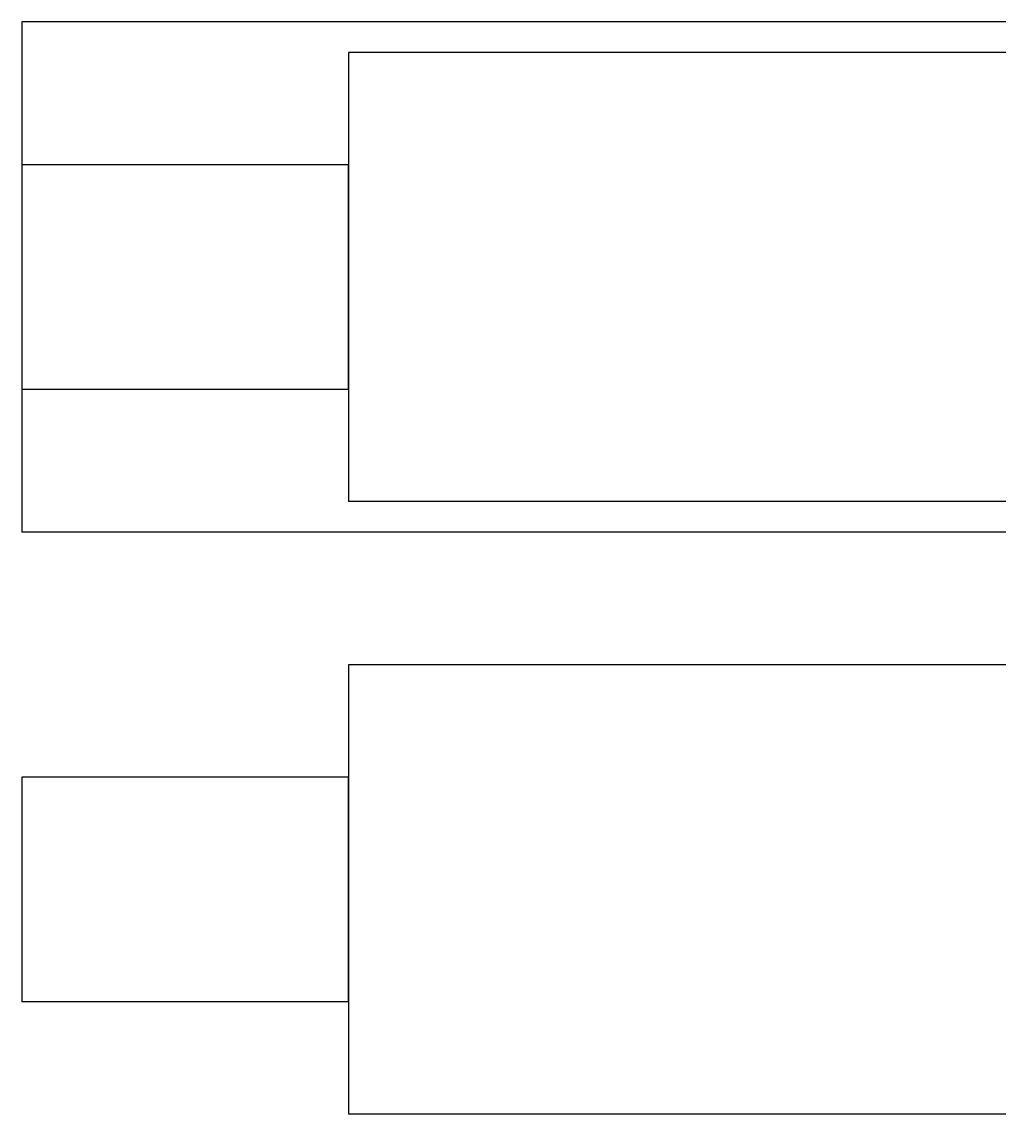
# Model space of a CAD drawing. Header units: millimetres. Extents: x 5 to 430, y 5 to 292.
# Drawn here: x 98.86 to 108.43, y 121.88 to 132.58 of the extents above; entities that cross this region are included whole.
import ezdxf

# ---------------------------------------------------------------- set-up
doc = ezdxf.new("R2010")
doc.units = ezdxf.units.MM
doc.linetypes.add('HIDDEN', pattern=[3.6, 2.4, -1.2])
doc.layers.add('HIDDEN', color=8, linetype='HIDDEN')
doc.layers.add('VISIBLE', color=7, linetype='CONTINUOUS')

msp = doc.modelspace()

# ---------------------------------------------------------------- linework, layer by layer
at = {"layer": 'HIDDEN'}
for p, q in [((102.056583, 131.175823), (102.056583, 128.975823)), ((102.056583, 128.975823), (102.056583, 131.175823)), ((102.056583, 131.175823), (102.056583, 128.975823)), ((102.056583, 128.975823), (102.056583, 131.175823)), ((102.056583, 131.175823), (102.056583, 128.975823)), ((102.056583, 128.975823), (102.056583, 131.175823)), ((102.056583, 131.175823), (102.056583, 128.975823)), ((102.056583, 128.975823), (102.056583, 131.175823)), ((102.056583, 131.175823), (102.056583, 128.975823)), ((102.056583, 128.975823), (102.056583, 131.175823)), ((102.056583, 131.175823), (102.056583, 128.975823)), ((102.056583, 128.975823), (102.056583, 131.175823)), ((102.056583, 131.175823), (102.056583, 128.975823)), ((102.056583, 128.975823), (102.056583, 131.175823)), ((102.056583, 131.175823), (102.056583, 128.975823)), ((102.056583, 128.975823), (102.056583, 131.175823)), ((102.056583, 131.175823), (102.056583, 128.975823)), ((102.056583, 128.975823), (102.056583, 131.175823)), ((102.056583, 131.175823), (102.056583, 128.975823)), ((102.056583, 128.975823), (102.056583, 131.175823)), ((102.056583, 131.175823), (102.056583, 128.975823)), ((102.056583, 128.975823), (102.056583, 131.175823)), ((102.056583, 131.175823), (102.056583, 128.975823)), ((102.056583, 128.975823), (102.056583, 131.175823)), ((102.056583, 131.175823), (102.056583, 128.975823)), ((102.056583, 128.975823), (102.056583, 131.175823)), ((102.056583, 131.175823), (102.056583, 128.975823)), ((102.056583, 128.975823), (102.056583, 131.175823)), ((102.056583, 131.175823), (102.056583, 128.975823)), ((102.056583, 128.975823), (102.056583, 131.175823)), ((102.056583, 131.175823), (102.056583, 128.975823)), ((102.056583, 128.975823), (102.056583, 131.175823)), ((102.056583, 131.175823), (102.056583, 128.975823)), ((102.056583, 128.975823), (102.056583, 131.175823)), ((102.056583, 131.175823), (102.056583, 128.975823)), ((102.056583, 128.975823), (102.056583, 131.175823)), ((102.056583, 131.175823), (102.056583, 128.975823)), ((102.056583, 128.975823), (102.056583, 131.175823)), ((102.056583, 131.175823), (102.056583, 128.975823)), ((102.056583, 128.975823), (102.056583, 131.175823)), ((102.056583, 131.175823), (102.056583, 128.975823)), ((102.056583, 128.975823), (102.056583, 131.175823)), ((102.056583, 131.175823), (102.056583, 128.975823)), ((102.056583, 128.975823), (102.056583, 131.175823)), ((102.056583, 131.175823), (102.056583, 128.975823)), ((102.056583, 128.975823), (102.056583, 131.175823)), ((102.056583, 131.175823), (102.056583, 128.975823)), ((102.056583, 128.975823), (102.056583, 131.175823)), ((102.056583, 131.175823), (102.056583, 128.975823)), ((102.056583, 128.975823), (102.056583, 131.175823)), ((102.056583, 131.175823), (102.056583, 128.975823)), ((102.056583, 128.975823), (102.056583, 131.175823)), ((102.056583, 131.175823), (102.056583, 128.975823)), ((102.056583, 128.975823), (102.056583, 131.175823)), ((102.056583, 131.175823), (102.056583, 128.975823)), ((102.056583, 128.975823), (102.056583, 131.175823)), ((102.056583, 131.175823), (102.056583, 128.975823)), ((102.056583, 128.975823), (102.056583, 131.175823)), ((102.056583, 131.175823), (102.056583, 128.975823)), ((102.056583, 128.975823), (102.056583, 131.175823)), ((102.056583, 131.175823), (102.056583, 128.975823)), ((102.056583, 128.975823), (102.056583, 131.175823)), ((102.056583, 131.175823), (102.056583, 128.975823)), ((102.056583, 128.975823), (102.056583, 131.175823)), ((102.056583, 131.175823), (102.056583, 128.975823)), ((102.056583, 128.975823), (102.056583, 131.175823)), ((102.056583, 131.175823), (102.056583, 128.975823)), ((102.056583, 128.975823), (102.056583, 131.175823)), ((102.056583, 131.175823), (102.056583, 128.975823)), ((102.056583, 128.975823), (102.056583, 131.175823)), ((102.056583, 131.175823), (102.056583, 128.975823)), ((102.056583, 128.975823), (102.056583, 131.175823)), ((102.056583, 131.175823), (102.056583, 128.975823)), ((102.056583, 128.975823), (102.056583, 131.175823)), ((102.056583, 131.175823), (102.056583, 128.975823)), ((102.056583, 128.975823), (102.056583, 131.175823)), ((102.056583, 131.175823), (102.056583, 128.975823)), ((102.056583, 128.975823), (102.056583, 131.175823)), ((102.056583, 131.175823), (102.056583, 128.975823)), ((102.056583, 128.975823), (102.056583, 131.175823)), ((102.056583, 131.175823), (102.056583, 128.975823)), ((102.056583, 128.975823), (102.056583, 131.175823)), ((102.056583, 131.175823), (102.056583, 128.975823)), ((102.056583, 128.975823), (102.056583, 131.175823)), ((102.056583, 131.175823), (102.056583, 128.975823)), ((102.056583, 128.975823), (102.056583, 131.175823)), ((102.056583, 131.175823), (102.056583, 128.975823)), ((102.056583, 128.975823), (102.056583, 131.175823)), ((102.056583, 131.175823), (102.056583, 128.975823)), ((102.056583, 128.975823), (102.056583, 131.175823)), ((102.056583, 131.175823), (102.056583, 128.975823)), ((102.056583, 128.975823), (102.056583, 131.175823)), ((102.056583, 131.175823), (102.056583, 128.975823)), ((102.056583, 128.975823), (102.056583, 131.175823)), ((102.056583, 131.175823), (102.056583, 128.975823)), ((102.056583, 128.975823), (102.056583, 131.175823)), ((102.056583, 131.175823), (102.056583, 128.975823)), ((102.056583, 128.975823), (102.056583, 131.175823)), ((102.056583, 131.175823), (102.056583, 128.975823)), ((102.056583, 128.975823), (102.056583, 131.175823)), ((102.056583, 131.175823), (102.056583, 128.975823)), ((102.056583, 128.975823), (102.056583, 131.175823)), ((102.056583, 131.175823), (102.056583, 128.975823)), ((102.056583, 128.975823), (102.056583, 131.175823)), ((102.056583, 131.175823), (102.056583, 128.975823)), ((102.056583, 128.975823), (102.056583, 131.175823)), ((102.056583, 131.175823), (102.056583, 128.975823)), ((102.056583, 128.975823), (102.056583, 131.175823)), ((102.056583, 131.175823), (102.056583, 128.975823)), ((102.056583, 128.975823), (102.056583, 131.175823)), ((102.056583, 131.175823), (102.056583, 128.975823)), ((102.056583, 128.975823), (102.056583, 131.175823)), ((102.056583, 131.175823), (102.056583, 128.975823)), ((102.056583, 128.975823), (102.056583, 131.175823)), ((102.056583, 131.175823), (102.056583, 128.975823)), ((102.056583, 128.975823), (102.056583, 131.175823)), ((102.056583, 131.175823), (102.056583, 128.975823)), ((102.056583, 128.975823), (102.056583, 131.175823)), ((102.056583, 131.175823), (102.056583, 128.975823)), ((102.056583, 128.975823), (102.056583, 131.175823)), ((102.056583, 131.175823), (102.056583, 128.975823)), ((102.056583, 128.975823), (102.056583, 131.175823)), ((102.056583, 131.175823), (102.056583, 128.975823)), ((102.056583, 128.975823), (102.056583, 131.175823)), ((102.056583, 131.175823), (102.056583, 128.975823)), ((102.056583, 128.975823), (102.056583, 131.175823)), ((102.056583, 131.175823), (102.056583, 128.975823)), ((102.056583, 128.975823), (102.056583, 131.175823)), ((102.056583, 131.175823), (102.056583, 128.975823)), ((102.056583, 128.975823), (102.056583, 131.175823)), ((102.056583, 131.175823), (102.056583, 128.975823)), ((102.056583, 128.975823), (102.056583, 131.175823)), ((102.056583, 131.175823), (102.056583, 128.975823)), ((102.056583, 128.975823), (102.056583, 131.175823)), ((102.056583, 131.175823), (102.056583, 128.975823)), ((102.056583, 128.975823), (102.056583, 131.175823)), ((102.056583, 131.175823), (102.056583, 128.975823)), ((102.056583, 128.975823), (102.056583, 131.175823)), ((102.056583, 131.175823), (102.056583, 128.975823)), ((102.056583, 128.975823), (102.056583, 131.175823)), ((102.056583, 131.175823), (102.056583, 128.975823)), ((102.056583, 128.975823), (102.056583, 131.175823)), ((102.056583, 131.175823), (102.056583, 128.975823)), ((102.056583, 128.975823), (102.056583, 131.175823)), ((102.056583, 131.175823), (102.056583, 128.975823)), ((102.056583, 128.975823), (102.056583, 131.175823)), ((102.056583, 131.175823), (102.056583, 128.975823)), ((102.056583, 128.975823), (102.056583, 131.175823)), ((102.056583, 131.175823), (102.056583, 128.975823)), ((102.056583, 128.975823), (102.056583, 131.175823)), ((102.056583, 131.175823), (102.056583, 128.975823)), ((102.056583, 128.975823), (102.056583, 131.175823)), ((102.056583, 131.175823), (102.056583, 128.975823)), ((102.056583, 128.975823), (102.056583, 131.175823)), ((102.056583, 131.175823), (102.056583, 128.975823)), ((102.056583, 128.975823), (102.056583, 131.175823)), ((102.056583, 131.175823), (102.056583, 128.975823)), ((102.056583, 128.975823), (102.056583, 131.175823)), ((102.056583, 131.175823), (102.056583, 128.975823)), ((102.056583, 128.975823), (102.056583, 131.175823)), ((102.056583, 131.175823), (102.056583, 128.975823)), ((102.056583, 128.975823), (102.056583, 131.175823)), ((102.056583, 131.175823), (102.056583, 128.975823)), ((102.056583, 128.975823), (102.056583, 131.175823)), ((102.056583, 131.175823), (102.056583, 128.975823)), ((102.056583, 128.975823), (102.056583, 131.175823)), ((102.056583, 131.175823), (102.056583, 128.975823)), ((102.056583, 128.975823), (102.056583, 131.175823)), ((102.056583, 131.175823), (102.056583, 128.975823)), ((102.056583, 128.975823), (102.056583, 131.175823)), ((102.056583, 131.175823), (102.056583, 128.975823)), ((102.056583, 128.975823), (102.056583, 131.175823)), ((102.056583, 131.175823), (102.056583, 128.975823)), ((102.056583, 128.975823), (102.056583, 131.175823)), ((102.056583, 131.175823), (102.056583, 128.975823)), ((102.056583, 128.975823), (102.056583, 131.175823)), ((102.056583, 131.175823), (102.056583, 128.975823)), ((102.056583, 128.975823), (102.056583, 131.175823)), ((102.056583, 131.175823), (102.056583, 128.975823)), ((102.056583, 128.975823), (102.056583, 131.175823)), ((102.056583, 131.175823), (102.056583, 128.975823)), ((102.056583, 128.975823), (102.056583, 131.175823)), ((102.056583, 131.175823), (102.056583, 128.975823)), ((102.056583, 128.975823), (102.056583, 131.175823)), ((102.056583, 131.175823), (102.056583, 128.975823)), ((102.056583, 128.975823), (102.056583, 131.175823)), ((102.056583, 131.175823), (102.056583, 128.975823)), ((102.056583, 128.975823), (102.056583, 131.175823)), ((102.056583, 131.175823), (102.056583, 128.975823)), ((102.056583, 128.975823), (102.056583, 131.175823)), ((102.056583, 131.175823), (102.056583, 128.975823)), ((102.056583, 128.975823), (102.056583, 131.175823)), ((102.056583, 131.175823), (102.056583, 128.975823)), ((102.056583, 128.975823), (102.056583, 131.175823)), ((102.056583, 131.175823), (102.056583, 128.975823)), ((102.056583, 128.975823), (102.056583, 131.175823)), ((102.056583, 131.175823), (102.056583, 128.975823)), ((102.056583, 128.975823), (102.056583, 131.175823)), ((102.056583, 131.175823), (102.056583, 128.975823)), ((102.056583, 128.975823), (102.056583, 131.175823)), ((102.056583, 131.175823), (102.056583, 128.975823)), ((102.056583, 128.975823), (102.056583, 131.175823)), ((102.056583, 131.175823), (102.056583, 128.975823)), ((102.056583, 128.975823), (102.056583, 131.175823)), ((102.056583, 131.175823), (102.056583, 128.975823)), ((102.056583, 128.975823), (102.056583, 131.175823)), ((102.056583, 131.175823), (102.056583, 128.975823)), ((102.056583, 128.975823), (102.056583, 131.175823)), ((102.056583, 131.175823), (102.056583, 128.975823)), ((102.056583, 128.975823), (102.056583, 131.175823)), ((102.056583, 131.175823), (102.056583, 128.975823)), ((102.056583, 128.975823), (102.056583, 131.175823)), ((102.056583, 131.175823), (102.056583, 128.975823)), ((102.056583, 128.975823), (102.056583, 131.175823)), ((102.056583, 131.175823), (102.056583, 128.975823)), ((102.056583, 128.975823), (102.056583, 131.175823)), ((102.056583, 131.175823), (102.056583, 128.975823)), ((102.056583, 128.975823), (102.056583, 131.175823)), ((102.056583, 131.175823), (102.056583, 128.975823)), ((102.056583, 128.975823), (102.056583, 131.175823)), ((102.056583, 131.175823), (102.056583, 128.975823)), ((102.056583, 128.975823), (102.056583, 131.175823)), ((102.056583, 131.175823), (102.056583, 128.975823)), ((102.056583, 128.975823), (102.056583, 131.175823)), ((102.056583, 131.175823), (102.056583, 128.975823)), ((102.056583, 128.975823), (102.056583, 131.175823)), ((102.056583, 131.175823), (102.056583, 128.975823)), ((102.056583, 128.975823), (102.056583, 131.175823)), ((102.056583, 131.175823), (102.056583, 128.975823)), ((102.056583, 128.975823), (102.056583, 131.175823)), ((102.056583, 131.175823), (102.056583, 128.975823)), ((102.056583, 128.975823), (102.056583, 131.175823)), ((102.056583, 131.175823), (102.056583, 128.975823)), ((102.056583, 128.975823), (102.056583, 131.175823)), ((102.056583, 131.175823), (102.056583, 128.975823)), ((102.056583, 128.975823), (102.056583, 131.175823)), ((102.056583, 131.175823), (102.056583, 128.975823)), ((102.056583, 128.975823), (102.056583, 131.175823)), ((102.056583, 131.175823), (102.056583, 128.975823)), ((102.056583, 128.975823), (102.056583, 131.175823)), ((102.056583, 131.175823), (102.056583, 128.975823)), ((102.056583, 128.975823), (102.056583, 131.175823)), ((102.056583, 131.175823), (102.056583, 128.975823)), ((102.056583, 128.975823), (102.056583, 131.175823)), ((102.056583, 131.175823), (102.056583, 128.975823)), ((102.056583, 128.975823), (102.056583, 131.175823)), ((102.056583, 131.175823), (102.056583, 128.975823)), ((102.056583, 128.975823), (102.056583, 131.175823)), ((102.056583, 131.175823), (102.056583, 128.975823)), ((102.056583, 128.975823), (102.056583, 131.175823)), ((102.056583, 131.175823), (102.056583, 128.975823)), ((102.056583, 128.975823), (102.056583, 131.175823)), ((102.056583, 131.175823), (102.056583, 128.975823)), ((102.056583, 128.975823), (102.056583, 131.175823)), ((102.056583, 131.175823), (102.056583, 128.975823)), ((102.056583, 128.975823), (102.056583, 131.175823)), ((102.056583, 131.175823), (102.056583, 128.975823)), ((102.056583, 128.975823), (102.056583, 131.175823)), ((102.056583, 131.175823), (102.056583, 128.975823)), ((102.056583, 128.975823), (102.056583, 131.175823)), ((102.056583, 131.175823), (102.056583, 128.975823)), ((102.056583, 128.975823), (102.056583, 131.175823)), ((102.056583, 131.175823), (102.056583, 128.975823)), ((102.056583, 128.975823), (102.056583, 131.175823)), ((102.056583, 131.175823), (102.056583, 128.975823)), ((102.056583, 128.975823), (102.056583, 131.175823)), ((102.056583, 131.175823), (102.056583, 128.975823)), ((102.056583, 128.975823), (102.056583, 131.175823)), ((102.056583, 131.175823), (102.056583, 128.975823)), ((102.056583, 128.975823), (102.056583, 131.175823)), ((102.056583, 131.175823), (102.056583, 128.975823)), ((102.056583, 128.975823), (102.056583, 131.175823)), ((102.056583, 131.175823), (102.056583, 128.975823)), ((102.056583, 128.975823), (102.056583, 131.175823)), ((102.056583, 131.175823), (102.056583, 128.975823)), ((102.056583, 128.975823), (102.056583, 131.175823)), ((102.056583, 131.175823), (102.056583, 128.975823)), ((102.056583, 128.975823), (102.056583, 131.175823)), ((102.056583, 131.175823), (102.056583, 128.975823)), ((102.056583, 128.975823), (102.056583, 131.175823)), ((102.056583, 131.175823), (102.056583, 128.975823)), ((102.056583, 128.975823), (102.056583, 131.175823)), ((102.056583, 131.175823), (102.056583, 128.975823)), ((102.056583, 128.975823), (102.056583, 131.175823)), ((102.056583, 131.175823), (102.056583, 128.975823)), ((102.056583, 128.975823), (102.056583, 131.175823)), ((102.056583, 131.175823), (102.056583, 128.975823)), ((102.056583, 128.975823), (102.056583, 131.175823)), ((102.056583, 131.175823), (102.056583, 128.975823)), ((102.056583, 128.975823), (102.056583, 131.175823)), ((102.056583, 131.175823), (102.056583, 128.975823)), ((102.056583, 128.975823), (102.056583, 131.175823)), ((102.056583, 131.175823), (102.056583, 128.975823)), ((102.056583, 128.975823), (102.056583, 131.175823)), ((102.056583, 131.175823), (102.056583, 128.975823)), ((102.056583, 128.975823), (102.056583, 131.175823)), ((102.056583, 131.175823), (102.056583, 128.975823)), ((102.056583, 128.975823), (102.056583, 131.175823)), ((102.056583, 131.175823), (102.056583, 128.975823)), ((102.056583, 128.975823), (102.056583, 131.175823)), ((102.056583, 131.175823), (102.056583, 128.975823)), ((102.056583, 128.975823), (102.056583, 131.175823)), ((102.056583, 131.175823), (102.056583, 128.975823)), ((102.056583, 128.975823), (102.056583, 131.175823)), ((102.056583, 131.175823), (102.056583, 128.975823)), ((102.056583, 128.975823), (102.056583, 131.175823)), ((102.056583, 131.175823), (102.056583, 128.975823)), ((102.056583, 128.975823), (102.056583, 131.175823)), ((102.056583, 131.175823), (102.056583, 128.975823)), ((102.056583, 128.975823), (102.056583, 131.175823)), ((102.056583, 131.175823), (102.056583, 128.975823)), ((102.056583, 128.975823), (102.056583, 131.175823)), ((102.056583, 131.175823), (102.056583, 128.975823)), ((102.056583, 128.975823), (102.056583, 131.175823)), ((102.056583, 131.175823), (102.056583, 128.975823)), ((102.056583, 128.975823), (102.056583, 131.175823)), ((102.056583, 131.175823), (102.056583, 128.975823)), ((102.056583, 128.975823), (102.056583, 131.175823)), ((102.056583, 131.175823), (102.056583, 128.975823)), ((102.056583, 128.975823), (102.056583, 131.175823)), ((102.056583, 131.175823), (102.056583, 128.975823)), ((102.056583, 128.975823), (102.056583, 131.175823)), ((102.056583, 131.175823), (102.056583, 128.975823)), ((102.056583, 128.975823), (102.056583, 131.175823)), ((102.056583, 131.175823), (102.056583, 128.975823)), ((102.056583, 128.975823), (102.056583, 131.175823)), ((102.056583, 131.175823), (102.056583, 128.975823)), ((102.056583, 128.975823), (102.056583, 131.175823)), ((102.056583, 131.175823), (102.056583, 128.975823)), ((102.056583, 128.975823), (102.056583, 131.175823)), ((102.056583, 131.175823), (102.056583, 128.975823)), ((102.056583, 128.975823), (102.056583, 131.175823)), ((102.056583, 131.175823), (102.056583, 128.975823)), ((102.056583, 128.975823), (102.056583, 131.175823)), ((102.056583, 131.175823), (102.056583, 128.975823)), ((102.056583, 128.975823), (102.056583, 131.175823)), ((102.056583, 131.175823), (102.056583, 128.975823)), ((102.056583, 128.975823), (102.056583, 131.175823)), ((102.056583, 131.175823), (102.056583, 128.975823)), ((102.056583, 128.975823), (102.056583, 131.175823)), ((102.056583, 131.175823), (102.056583, 128.975823)), ((102.056583, 128.975823), (102.056583, 131.175823)), ((102.056583, 131.175823), (102.056583, 128.975823)), ((102.056583, 128.975823), (102.056583, 131.175823)), ((102.056583, 131.175823), (102.056583, 128.975823)), ((102.056583, 128.975823), (102.056583, 131.175823)), ((102.056583, 131.175823), (102.056583, 128.975823)), ((102.056583, 128.975823), (102.056583, 131.175823)), ((102.056583, 131.175823), (102.056583, 128.975823)), ((102.056583, 128.975823), (102.056583, 131.175823)), ((102.056583, 131.175823), (102.056583, 128.975823)), ((102.056583, 128.975823), (102.056583, 131.175823)), ((102.056583, 131.175823), (102.056583, 128.975823)), ((102.056583, 128.975823), (102.056583, 131.175823)), ((102.056583, 131.175823), (102.056583, 128.975823)), ((102.056583, 128.975823), (102.056583, 131.175823)), ((102.056583, 131.175823), (102.056583, 128.975823)), ((102.056583, 128.975823), (102.056583, 131.175823)), ((102.056583, 131.175823), (102.056583, 128.975823)), ((102.056583, 128.975823), (102.056583, 131.175823)), ((102.056583, 131.175823), (102.056583, 128.975823)), ((102.056583, 128.975823), (102.056583, 131.175823)), ((102.056583, 131.175823), (102.056583, 128.975823)), ((102.056583, 128.975823), (102.056583, 131.175823)), ((102.056583, 131.175823), (102.056583, 128.975823)), ((102.056583, 128.975823), (102.056583, 131.175823)), ((102.056583, 131.175823), (102.056583, 128.975823)), ((102.056583, 128.975823), (102.056583, 131.175823)), ((102.056583, 131.175823), (102.056583, 128.975823)), ((102.056583, 128.975823), (102.056583, 131.175823)), ((102.056583, 131.175823), (102.056583, 128.975823)), ((102.056583, 128.975823), (102.056583, 131.175823)), ((102.056583, 131.175823), (102.056583, 128.975823)), ((102.056583, 128.975823), (102.056583, 131.175823)), ((102.056583, 131.175823), (102.056583, 128.975823)), ((102.056583, 128.975823), (102.056583, 131.175823)), ((102.056583, 131.175823), (102.056583, 128.975823)), ((102.056583, 128.975823), (102.056583, 131.175823)), ((102.056583, 131.175823), (102.056583, 128.975823)), ((102.056583, 128.975823), (102.056583, 131.175823)), ((102.056583, 131.175823), (102.056583, 128.975823)), ((102.056583, 128.975823), (102.056583, 131.175823)), ((102.056583, 131.175823), (102.056583, 128.975823)), ((102.056583, 128.975823), (102.056583, 131.175823)), ((102.056583, 125.175823), (102.056583, 122.975823)), ((102.056583, 122.975823), (102.056583, 125.175823)), ((102.056583, 125.175823), (102.056583, 122.975823)), ((102.056583, 122.975823), (102.056583, 125.175823)), ((102.056583, 125.175823), (102.056583, 122.975823)), ((102.056583, 122.975823), (102.056583, 125.175823)), ((102.056583, 125.175823), (102.056583, 122.975823)), ((102.056583, 122.975823), (102.056583, 125.175823)), ((102.056583, 125.175823), (102.056583, 122.975823)), ((102.056583, 122.975823), (102.056583, 125.175823)), ((102.056583, 125.175823), (102.056583, 122.975823)), ((102.056583, 122.975823), (102.056583, 125.175823)), ((102.056583, 125.175823), (102.056583, 122.975823)), ((102.056583, 122.975823), (102.056583, 125.175823)), ((102.056583, 125.175823), (102.056583, 122.975823)), ((102.056583, 122.975823), (102.056583, 125.175823))]:
    msp.add_line(p, q, dxfattribs=at)
at = {"layer": 'VISIBLE'}
for p, q in [((118.856583, 132.575823), (98.856583, 132.575823)), ((98.856583, 132.575823), (98.856583, 127.575823)), ((118.856583, 132.575823), (98.856583, 132.575823)), ((98.856583, 132.575823), (98.856583, 127.575823)), ((118.856583, 132.575823), (98.856583, 132.575823)), ((98.856583, 132.575823), (98.856583, 127.575823)), ((118.856583, 132.575823), (98.856583, 132.575823)), ((98.856583, 132.575823), (98.856583, 127.575823)), ((102.056583, 132.275823), (102.056583, 127.875823)), ((112.056583, 132.275823), (102.056583, 132.275823)), ((102.056583, 131.175823), (98.856583, 131.175823)), ((98.856583, 131.175823), (98.856583, 128.975823)), ((102.056583, 131.175823), (98.856583, 131.175823)), ((102.056583, 131.175823), (98.856583, 131.175823)), ((102.056583, 131.175823), (98.856583, 131.175823)), ((102.056583, 131.175823), (98.856583, 131.175823)), ((102.056583, 131.175823), (98.856583, 131.175823)), ((102.056583, 131.175823), (98.856583, 131.175823)), ((102.056583, 131.175823), (98.856583, 131.175823)), ((102.056583, 131.175823), (98.856583, 131.175823)), ((102.056583, 131.175823), (98.856583, 131.175823)), ((102.056583, 131.175823), (98.856583, 131.175823)), ((102.056583, 131.175823), (98.856583, 131.175823)), ((102.056583, 131.175823), (98.856583, 131.175823)), ((102.056583, 131.175823), (98.856583, 131.175823)), ((102.056583, 131.175823), (98.856583, 131.175823)), ((102.056583, 131.175823), (98.856583, 131.175823)), ((102.056583, 131.175823), (98.856583, 131.175823)), ((102.056583, 131.175823), (98.856583, 131.175823)), ((102.056583, 131.175823), (98.856583, 131.175823)), ((102.056583, 131.175823), (98.856583, 131.175823)), ((102.056583, 131.175823), (98.856583, 131.175823)), ((102.056583, 131.175823), (98.856583, 131.175823)), ((102.056583, 131.175823), (98.856583, 131.175823)), ((102.056583, 131.175823), (98.856583, 131.175823)), ((102.056583, 131.175823), (98.856583, 131.175823)), ((102.056583, 131.175823), (98.856583, 131.175823)), ((102.056583, 131.175823), (98.856583, 131.175823)), ((102.056583, 131.175823), (98.856583, 131.175823)), ((102.056583, 131.175823), (98.856583, 131.175823)), ((102.056583, 131.175823), (98.856583, 131.175823)), ((102.056583, 131.175823), (98.856583, 131.175823)), ((102.056583, 131.175823), (98.856583, 131.175823)), ((102.056583, 131.175823), (98.856583, 131.175823)), ((102.056583, 131.175823), (98.856583, 131.175823)), ((102.056583, 131.175823), (98.856583, 131.175823)), ((102.056583, 131.175823), (98.856583, 131.175823)), ((102.056583, 131.175823), (98.856583, 131.175823)), ((102.056583, 131.175823), (98.856583, 131.175823)), ((102.056583, 131.175823), (98.856583, 131.175823)), ((102.056583, 131.175823), (98.856583, 131.175823)), ((102.056583, 131.175823), (98.856583, 131.175823)), ((102.056583, 131.175823), (98.856583, 131.175823)), ((102.056583, 131.175823), (98.856583, 131.175823)), ((102.056583, 131.175823), (98.856583, 131.175823)), ((102.056583, 131.175823), (98.856583, 131.175823)), ((102.056583, 131.175823), (98.856583, 131.175823)), ((102.056583, 131.175823), (98.856583, 131.175823)), ((102.056583, 131.175823), (98.856583, 131.175823)), ((102.056583, 131.175823), (98.856583, 131.175823)), ((102.056583, 131.175823), (98.856583, 131.175823)), ((102.056583, 131.175823), (98.856583, 131.175823)), ((102.056583, 131.175823), (98.856583, 131.175823)), ((102.056583, 131.175823), (98.856583, 131.175823)), ((102.056583, 131.175823), (98.856583, 131.175823)), ((102.056583, 131.175823), (98.856583, 131.175823)), ((102.056583, 131.175823), (98.856583, 131.175823)), ((102.056583, 131.175823), (98.856583, 131.175823)), ((102.056583, 131.175823), (98.856583, 131.175823)), ((102.056583, 131.175823), (98.856583, 131.175823)), ((102.056583, 131.175823), (98.856583, 131.175823)), ((102.056583, 131.175823), (98.856583, 131.175823)), ((102.056583, 131.175823), (98.856583, 131.175823)), ((102.056583, 131.175823), (98.856583, 131.175823)), ((102.056583, 131.175823), (98.856583, 131.175823)), ((102.056583, 131.175823), (98.856583, 131.175823)), ((102.056583, 131.175823), (98.856583, 131.175823)), ((102.056583, 131.175823), (98.856583, 131.175823)), ((102.056583, 131.175823), (98.856583, 131.175823)), ((102.056583, 131.175823), (98.856583, 131.175823)), ((102.056583, 131.175823), (98.856583, 131.175823)), ((102.056583, 131.175823), (98.856583, 131.175823)), ((102.056583, 131.175823), (98.856583, 131.175823)), ((102.056583, 131.175823), (98.856583, 131.175823)), ((102.056583, 131.175823), (98.856583, 131.175823)), ((102.056583, 131.175823), (98.856583, 131.175823)), ((102.056583, 131.175823), (98.856583, 131.175823)), ((102.056583, 131.175823), (98.856583, 131.175823)), ((102.056583, 131.175823), (98.856583, 131.175823)), ((102.056583, 131.175823), (98.856583, 131.175823)), ((102.056583, 131.175823), (98.856583, 131.175823)), ((102.056583, 131.175823), (98.856583, 131.175823)), ((102.056583, 131.175823), (98.856583, 131.175823)), ((102.056583, 131.175823), (98.856583, 131.175823)), ((102.056583, 131.175823), (98.856583, 131.175823)), ((102.056583, 131.175823), (98.856583, 131.175823)), ((102.056583, 131.175823), (98.856583, 131.175823)), ((102.056583, 131.175823), (98.856583, 131.175823)), ((102.056583, 131.175823), (98.856583, 131.175823)), ((102.056583, 131.175823), (98.856583, 131.175823)), ((102.056583, 131.175823), (98.856583, 131.175823)), ((102.056583, 131.175823), (98.856583, 131.175823)), ((102.056583, 131.175823), (98.856583, 131.175823)), ((102.056583, 131.175823), (98.856583, 131.175823)), ((102.056583, 131.175823), (98.856583, 131.175823)), ((102.056583, 131.175823), (98.856583, 131.175823)), ((102.056583, 131.175823), (98.856583, 131.175823)), ((102.056583, 131.175823), (98.856583, 131.175823)), ((102.056583, 131.175823), (98.856583, 131.175823)), ((102.056583, 131.175823), (98.856583, 131.175823)), ((102.056583, 131.175823), (98.856583, 131.175823)), ((102.056583, 131.175823), (98.856583, 131.175823)), ((102.056583, 131.175823), (98.856583, 131.175823)), ((102.056583, 131.175823), (98.856583, 131.175823)), ((102.056583, 131.175823), (98.856583, 131.175823)), ((102.056583, 131.175823), (98.856583, 131.175823)), ((102.056583, 131.175823), (98.856583, 131.175823)), ((102.056583, 131.175823), (98.856583, 131.175823)), ((102.056583, 131.175823), (98.856583, 131.175823)), ((102.056583, 131.175823), (98.856583, 131.175823)), ((102.056583, 131.175823), (98.856583, 131.175823)), ((102.056583, 131.175823), (98.856583, 131.175823)), ((102.056583, 131.175823), (98.856583, 131.175823)), ((102.056583, 131.175823), (98.856583, 131.175823)), ((102.056583, 131.175823), (98.856583, 131.175823)), ((102.056583, 131.175823), (98.856583, 131.175823)), ((102.056583, 131.175823), (98.856583, 131.175823)), ((102.056583, 131.175823), (98.856583, 131.175823)), ((102.056583, 131.175823), (98.856583, 131.175823)), ((102.056583, 131.175823), (98.856583, 131.175823)), ((102.056583, 131.175823), (98.856583, 131.175823)), ((102.056583, 131.175823), (98.856583, 131.175823)), ((102.056583, 131.175823), (98.856583, 131.175823)), ((102.056583, 131.175823), (98.856583, 131.175823)), ((102.056583, 131.175823), (98.856583, 131.175823)), ((102.056583, 131.175823), (98.856583, 131.175823)), ((102.056583, 131.175823), (98.856583, 131.175823)), ((102.056583, 131.175823), (98.856583, 131.175823)), ((102.056583, 131.175823), (98.856583, 131.175823)), ((102.056583, 131.175823), (98.856583, 131.175823)), ((102.056583, 131.175823), (98.856583, 131.175823)), ((102.056583, 131.175823), (98.856583, 131.175823)), ((102.056583, 131.175823), (98.856583, 131.175823)), ((102.056583, 131.175823), (98.856583, 131.175823)), ((102.056583, 131.175823), (98.856583, 131.175823)), ((102.056583, 131.175823), (98.856583, 131.175823)), ((102.056583, 131.175823), (98.856583, 131.175823)), ((102.056583, 131.175823), (98.856583, 131.175823)), ((102.056583, 131.175823), (98.856583, 131.175823)), ((102.056583, 131.175823), (98.856583, 131.175823)), ((102.056583, 131.175823), (98.856583, 131.175823)), ((102.056583, 131.175823), (98.856583, 131.175823)), ((102.056583, 131.175823), (98.856583, 131.175823)), ((102.056583, 131.175823), (98.856583, 131.175823)), ((102.056583, 131.175823), (98.856583, 131.175823)), ((102.056583, 128.975823), (98.856583, 128.975823)), ((102.056583, 128.975823), (98.856583, 128.975823)), ((102.056583, 128.975823), (98.856583, 128.975823)), ((102.056583, 128.975823), (98.856583, 128.975823)), ((102.056583, 128.975823), (98.856583, 128.975823)), ((102.056583, 128.975823), (98.856583, 128.975823)), ((102.056583, 128.975823), (98.856583, 128.975823)), ((102.056583, 128.975823), (98.856583, 128.975823)), ((102.056583, 128.975823), (98.856583, 128.975823)), ((102.056583, 128.975823), (98.856583, 128.975823)), ((102.056583, 128.975823), (98.856583, 128.975823)), ((102.056583, 128.975823), (98.856583, 128.975823)), ((102.056583, 128.975823), (98.856583, 128.975823)), ((102.056583, 128.975823), (98.856583, 128.975823)), ((102.056583, 128.975823), (98.856583, 128.975823)), ((102.056583, 128.975823), (98.856583, 128.975823)), ((102.056583, 128.975823), (98.856583, 128.975823)), ((102.056583, 128.975823), (98.856583, 128.975823)), ((102.056583, 128.975823), (98.856583, 128.975823)), ((102.056583, 128.975823), (98.856583, 128.975823)), ((102.056583, 128.975823), (98.856583, 128.975823)), ((102.056583, 128.975823), (98.856583, 128.975823)), ((102.056583, 128.975823), (98.856583, 128.975823)), ((102.056583, 128.975823), (98.856583, 128.975823)), ((102.056583, 128.975823), (98.856583, 128.975823)), ((102.056583, 128.975823), (98.856583, 128.975823)), ((102.056583, 128.975823), (98.856583, 128.975823)), ((102.056583, 128.975823), (98.856583, 128.975823)), ((102.056583, 128.975823), (98.856583, 128.975823)), ((102.056583, 128.975823), (98.856583, 128.975823)), ((102.056583, 128.975823), (98.856583, 128.975823)), ((102.056583, 128.975823), (98.856583, 128.975823)), ((102.056583, 128.975823), (98.856583, 128.975823)), ((102.056583, 128.975823), (98.856583, 128.975823)), ((102.056583, 128.975823), (98.856583, 128.975823)), ((102.056583, 128.975823), (98.856583, 128.975823)), ((102.056583, 128.975823), (98.856583, 128.975823)), ((102.056583, 128.975823), (98.856583, 128.975823)), ((102.056583, 128.975823), (98.856583, 128.975823)), ((102.056583, 128.975823), (98.856583, 128.975823)), ((102.056583, 128.975823), (98.856583, 128.975823)), ((102.056583, 128.975823), (98.856583, 128.975823)), ((102.056583, 128.975823), (98.856583, 128.975823)), ((102.056583, 128.975823), (98.856583, 128.975823)), ((102.056583, 128.975823), (98.856583, 128.975823)), ((102.056583, 128.975823), (98.856583, 128.975823)), ((102.056583, 128.975823), (98.856583, 128.975823)), ((102.056583, 128.975823), (98.856583, 128.975823)), ((102.056583, 128.975823), (98.856583, 128.975823)), ((102.056583, 128.975823), (98.856583, 128.975823)), ((102.056583, 128.975823), (98.856583, 128.975823)), ((102.056583, 128.975823), (98.856583, 128.975823)), ((102.056583, 128.975823), (98.856583, 128.975823)), ((102.056583, 128.975823), (98.856583, 128.975823)), ((102.056583, 128.975823), (98.856583, 128.975823)), ((102.056583, 128.975823), (98.856583, 128.975823)), ((102.056583, 128.975823), (98.856583, 128.975823)), ((102.056583, 128.975823), (98.856583, 128.975823)), ((102.056583, 128.975823), (98.856583, 128.975823)), ((102.056583, 128.975823), (98.856583, 128.975823)), ((102.056583, 128.975823), (98.856583, 128.975823)), ((102.056583, 128.975823), (98.856583, 128.975823)), ((102.056583, 128.975823), (98.856583, 128.975823)), ((102.056583, 128.975823), (98.856583, 128.975823)), ((102.056583, 128.975823), (98.856583, 128.975823)), ((102.056583, 128.975823), (98.856583, 128.975823)), ((102.056583, 128.975823), (98.856583, 128.975823)), ((102.056583, 128.975823), (98.856583, 128.975823)), ((102.056583, 128.975823), (98.856583, 128.975823)), ((102.056583, 128.975823), (98.856583, 128.975823)), ((102.056583, 128.975823), (98.856583, 128.975823)), ((102.056583, 128.975823), (98.856583, 128.975823)), ((102.056583, 128.975823), (98.856583, 128.975823)), ((102.056583, 128.975823), (98.856583, 128.975823)), ((102.056583, 128.975823), (98.856583, 128.975823)), ((102.056583, 128.975823), (98.856583, 128.975823)), ((102.056583, 128.975823), (98.856583, 128.975823)), ((102.056583, 128.975823), (98.856583, 128.975823)), ((102.056583, 128.975823), (98.856583, 128.975823)), ((102.056583, 128.975823), (98.856583, 128.975823)), ((102.056583, 128.975823), (98.856583, 128.975823)), ((102.056583, 128.975823), (98.856583, 128.975823)), ((102.056583, 128.975823), (98.856583, 128.975823)), ((102.056583, 128.975823), (98.856583, 128.975823)), ((102.056583, 128.975823), (98.856583, 128.975823)), ((102.056583, 128.975823), (98.856583, 128.975823)), ((102.056583, 128.975823), (98.856583, 128.975823)), ((102.056583, 128.975823), (98.856583, 128.975823)), ((102.056583, 128.975823), (98.856583, 128.975823)), ((102.056583, 128.975823), (98.856583, 128.975823)), ((102.056583, 128.975823), (98.856583, 128.975823)), ((102.056583, 128.975823), (98.856583, 128.975823)), ((102.056583, 128.975823), (98.856583, 128.975823)), ((102.056583, 128.975823), (98.856583, 128.975823)), ((102.056583, 128.975823), (98.856583, 128.975823)), ((102.056583, 128.975823), (98.856583, 128.975823)), ((102.056583, 128.975823), (98.856583, 128.975823)), ((102.056583, 128.975823), (98.856583, 128.975823)), ((102.056583, 128.975823), (98.856583, 128.975823)), ((102.056583, 128.975823), (98.856583, 128.975823)), ((102.056583, 128.975823), (98.856583, 128.975823)), ((102.056583, 128.975823), (98.856583, 128.975823)), ((102.056583, 128.975823), (98.856583, 128.975823)), ((102.056583, 128.975823), (98.856583, 128.975823)), ((102.056583, 128.975823), (98.856583, 128.975823)), ((102.056583, 128.975823), (98.856583, 128.975823)), ((102.056583, 128.975823), (98.856583, 128.975823)), ((102.056583, 128.975823), (98.856583, 128.975823)), ((102.056583, 128.975823), (98.856583, 128.975823)), ((102.056583, 128.975823), (98.856583, 128.975823)), ((102.056583, 128.975823), (98.856583, 128.975823)), ((102.056583, 128.975823), (98.856583, 128.975823)), ((102.056583, 128.975823), (98.856583, 128.975823)), ((102.056583, 128.975823), (98.856583, 128.975823)), ((102.056583, 128.975823), (98.856583, 128.975823)), ((102.056583, 128.975823), (98.856583, 128.975823)), ((102.056583, 128.975823), (98.856583, 128.975823)), ((102.056583, 128.975823), (98.856583, 128.975823)), ((102.056583, 128.975823), (98.856583, 128.975823)), ((102.056583, 128.975823), (98.856583, 128.975823)), ((102.056583, 128.975823), (98.856583, 128.975823)), ((102.056583, 128.975823), (98.856583, 128.975823)), ((102.056583, 128.975823), (98.856583, 128.975823)), ((102.056583, 128.975823), (98.856583, 128.975823)), ((102.056583, 128.975823), (98.856583, 128.975823)), ((102.056583, 128.975823), (98.856583, 128.975823)), ((102.056583, 128.975823), (98.856583, 128.975823)), ((102.056583, 128.975823), (98.856583, 128.975823)), ((102.056583, 128.975823), (98.856583, 128.975823)), ((102.056583, 128.975823), (98.856583, 128.975823)), ((102.056583, 128.975823), (98.856583, 128.975823)), ((102.056583, 128.975823), (98.856583, 128.975823)), ((102.056583, 128.975823), (98.856583, 128.975823)), ((102.056583, 128.975823), (98.856583, 128.975823)), ((102.056583, 128.975823), (98.856583, 128.975823)), ((102.056583, 128.975823), (98.856583, 128.975823)), ((102.056583, 128.975823), (98.856583, 128.975823)), ((102.056583, 128.975823), (98.856583, 128.975823)), ((102.056583, 128.975823), (98.856583, 128.975823)), ((102.056583, 128.975823), (98.856583, 128.975823)), ((102.056583, 128.975823), (98.856583, 128.975823)), ((102.056583, 128.975823), (98.856583, 128.975823)), ((102.056583, 128.975823), (98.856583, 128.975823)), ((102.056583, 128.975823), (98.856583, 128.975823)), ((112.056583, 127.875823), (102.056583, 127.875823)), ((118.856583, 127.575823), (98.856583, 127.575823)), ((118.856583, 127.575823), (98.856583, 127.575823)), ((118.856583, 127.575823), (98.856583, 127.575823)), ((118.856583, 127.575823), (98.856583, 127.575823)), ((102.056583, 126.275823), (102.056583, 121.875823)), ((112.056583, 126.275823), (102.056583, 126.275823)), ((102.056583, 125.175823), (98.856583, 125.175823)), ((98.856583, 125.175823), (98.856583, 122.975823)), ((102.056583, 125.175823), (98.856583, 125.175823)), ((102.056583, 125.175823), (98.856583, 125.175823)), ((102.056583, 125.175823), (98.856583, 125.175823)), ((102.056583, 125.175823), (98.856583, 125.175823)), ((102.056583, 125.175823), (98.856583, 125.175823)), ((102.056583, 125.175823), (98.856583, 125.175823)), ((102.056583, 125.175823), (98.856583, 125.175823)), ((102.056583, 122.975823), (98.856583, 122.975823)), ((102.056583, 122.975823), (98.856583, 122.975823)), ((102.056583, 122.975823), (98.856583, 122.975823)), ((102.056583, 122.975823), (98.856583, 122.975823)), ((102.056583, 122.975823), (98.856583, 122.975823)), ((102.056583, 122.975823), (98.856583, 122.975823)), ((102.056583, 122.975823), (98.856583, 122.975823)), ((102.056583, 122.975823), (98.856583, 122.975823)), ((112.056583, 121.875823), (102.056583, 121.875823))]:
    msp.add_line(p, q, dxfattribs=at)

doc.saveas('drawing.dxf')
